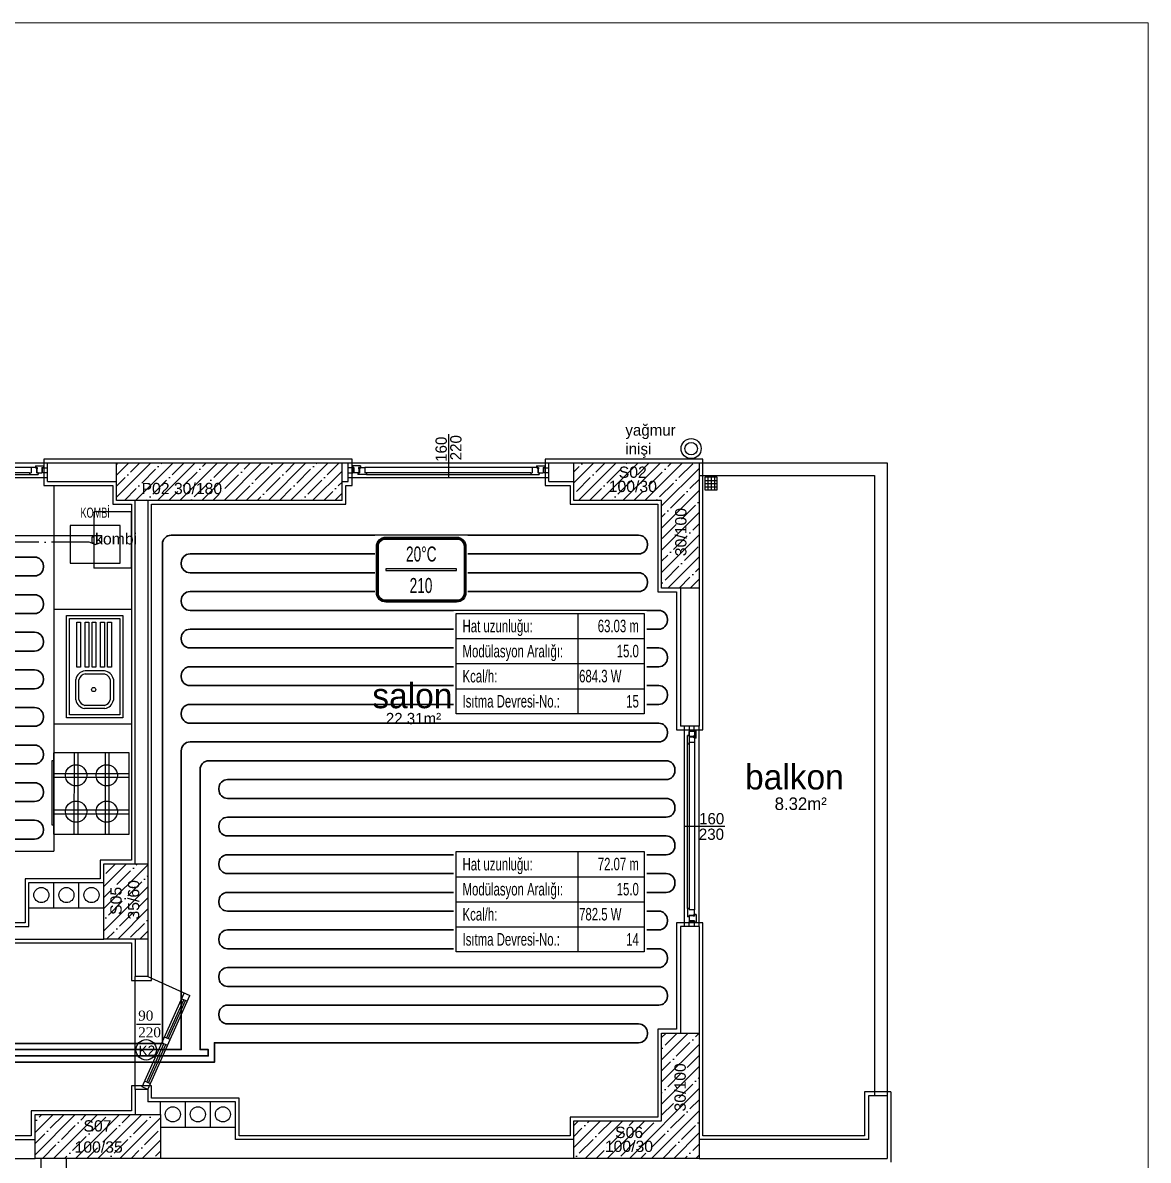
# Model space of a CAD drawing. Header units: centimetres. Extents: x 275281 to 287704, y -444050 to -441150.
# Drawn here: x 280520 to 281418, y -442057 to -441150 of the extents above; entities that cross this region are included whole.
import ezdxf
from ezdxf.enums import TextEntityAlignment as Align

# ---------------------------------------------------------------- set-up
doc = ezdxf.new("R2010")
doc.units = ezdxf.units.CM
doc.linetypes.add('ROTAS_ISITMA_DONUS', pattern=[40, 30, -5, 0, -5])
doc.layers.add('ANTED', color=144, linetype='CONTINUOUS', lineweight=0)
doc.layers.add('ROTAS-ISITMA-PEX', color=1, linetype='Continuous', lineweight=30)
for name, color, linetype in [('MKDU0', 50, 'CONTINUOUS'), ('ROTAS-ISITMA-CIHAZ', 2, 'Continuous'), ('ROTAS-ISITMA-DONUS-BORU', 30, 'ROTAS_ISITMA_DONUS'), ('ROTAS-ISITMA-ETIKET', 2, 'Continuous'), ('ROTAS-ISITMA-GIDIS-BORU', 10, 'Continuous'), ('ROTAS-ISITMA-MAHAL-ETIKET', 2, 'Continuous')]:
    doc.layers.add(name, color=color, linetype=linetype)
doc.styles.add('arial_1_18', font='arial.ttf', dxfattribs={"height": 0.2})
doc.styles.add('ROTAS-YAZI', font='arial.ttf')
pattern_1 = [(45, (257949.839, -437638.89), (-8.838835, 8.838835), []), (45, (257958.678, -437638.89), (-8.838835, 8.838835), [15.625, -3.125, 0, -3.125])]

# ---------------------------------------------------------------- blocks, each defined once
blk = doc.blocks.new('ROTAS-YI-MAHAL')
at = {"color": 2, "extrusion": (0, 0, -1)}
for points in [[(35.71, -18.44), (35.71, 18.44, 0.414214), (28.21, 25.94), (-28.21, 25.94, 0.414214), (-35.71, 18.44), (-35.71, -18.44, 0.414214), (-28.21, -25.94), (28.21, -25.94, 0.414214)], [(34.21, -18.44), (34.21, 18.44, 0.414214), (28.21, 24.44), (-28.21, 24.44, 0.414214), (-34.21, 18.44), (-34.21, -18.44, 0.414214), (-28.21, -24.44), (28.21, -24.44, 0.414214)]]:
    blk.add_lwpolyline(points, format="xyb", close=True, dxfattribs=at)
at = {"color": 4, "extrusion": (0, 0, -1)}
for points in [[(35.21, -18.44), (35.21, 18.44, 0.414214), (28.21, 25.44), (-28.21, 25.44, 0.414214), (-35.21, 18.44), (-35.21, -18.44, 0.414214), (-28.21, -25.44), (28.21, -25.44, 0.414214)], [(34.71, -18.44), (34.71, 18.44, 0.414214), (28.21, 24.94), (-28.21, 24.94, 0.414214), (-34.71, 18.44), (-34.71, -18.44, 0.414214), (-28.21, -24.94), (28.21, -24.94, 0.414214)]]:
    blk.add_lwpolyline(points, format="xyb", close=True, dxfattribs=at)
at = {"color": 2, "extrusion": (0, 0, -1)}
blk.add_lwpolyline([(28.21, -0.75), (-28.21, -0.75), (-28.21, 0.75), (28.21, 0.75)], close=True, dxfattribs=at)
at = {"color": 4, "style": 'ROTAS-YAZI', "width": 0.65}
blk.add_attdef('DERECE', (-12.12, 6.47), '', height=12, dxfattribs=at)
at = {"color": 2, "style": 'ROTAS-YAZI', "width": 0.65, "flags": 1}
for tag in ['ALAN', 'MAHAL']:
    blk.add_attdef(tag, (0, 0), '', height=5, dxfattribs=at)
at = {"color": 1, "style": 'ROTAS-YAZI', "width": 0.65}
blk.add_attdef('NO', (-9.26, -18.64), '', height=12, dxfattribs=at)
blk = doc.blocks.new('ROTAS-YI-ETIKET')
at = {"color": 2}
for p, q in [((96.87, 0), (96.87, -80)), ((0, -20), (150, -20)), ((0, -40), (150, -40)), ((0, -60), (150, -60))]:
    blk.add_line(p, q, dxfattribs=at)
at = {"color": 2, "extrusion": (0, 0, -1)}
blk.add_lwpolyline([(-150, 0), (-150, -80), (0, -80), (0, 0)], close=True, dxfattribs=at)
at = {"color": 2, "style": 'ROTAS-YAZI', "width": 0.65}
for s, p in [('Hat uzunluğu:', (5, -10)), ('Modülasyon Aralığı:', (5, -30)), ('Kcal/h:', (5, -50)), ('Isıtma Devresi-No.:', (5, -70))]:
    blk.add_text(s, height=10, dxfattribs=at).set_placement(p, align=Align.MIDDLE_LEFT)
at = {"color": 2, "style": 'ROTAS-YAZI', "width": 0.65, "flags": 1}
for tag in ['ALAN', 'NO', 'DERECE', 'BORU', 'MAHAL']:
    blk.add_attdef(tag, (0, 0), '', height=5, dxfattribs=at)
at = {"color": 2, "style": 'ROTAS-YAZI', "width": 0.65}
for tag, p in [('UZ', (145.7, -14.93)), ('AR', (145.7, -34.94)), ('NO1', (145.7, -75.02))]:
    blk.add_attdef(tag, text='', height=10, dxfattribs=at).set_placement(p, align=Align.RIGHT)
blk.add_attdef('YER', (98.01, -54.93), '', height=10, dxfattribs=at)

msp = doc.modelspace()

# ---------------------------------------------------------------- hatches: boundary and pattern name
at = {"layer": 'MKDU0', "ltscale": 0.03}
h = msp.add_hatch(dxfattribs=at)
h.set_pattern_fill('ANSI35', color=8, scale=50, style=0)
h.set_pattern_definition(pattern_1)
h.paths.add_polyline_path([(280774.7, -441500.76), (280594.7, -441500.76), (280594.7, -441530.76), (280774.7, -441530.76)])
h.paths.add_polyline_path([(280612.37, -441528.25), (280681.35, -441528.25), (280681.35, -441514.28), (280612.37, -441514.28)], flags=24)
h = msp.add_hatch(dxfattribs=at)
h.set_pattern_fill('ANSI35', color=8, scale=50, style=0)
h.set_pattern_definition(pattern_1)
h.paths.add_polyline_path([(281059.7, -441500.76), (280959.7, -441500.76), (280959.7, -441530.76), (281029.7, -441530.76), (281029.7, -441600.76), (281059.7, -441600.76)])
h.paths.add_polyline_path([(281052.02, -441577.6), (281052.02, -441534.49), (281038.05, -441534.49), (281038.05, -441577.6)], flags=24)
h.paths.add_polyline_path([(280985.19, -441526.57), (281028.3, -441526.57), (281028.3, -441512.6), (280985.19, -441512.6)], flags=24)
h.paths.add_polyline_path([(280993.2, -441515.23), (281020.23, -441515.23), (281020.23, -441501.27), (280993.2, -441501.27)], flags=24)
h = msp.add_hatch(dxfattribs=at)
h.set_pattern_fill('ANSI35', color=8, scale=50, style=0)
h.set_pattern_definition(pattern_1)
h.paths.add_polyline_path([(280619.7, -441820.76), (280584.7, -441820.76), (280584.7, -441880.76), (280619.7, -441880.76)])
h.paths.add_polyline_path([(280615.34, -441867.51), (280615.34, -441831.39), (280601.37, -441831.39), (280601.37, -441867.51)], flags=24)
h.paths.add_polyline_path([(280601.28, -441863.79), (280601.28, -441836.77), (280587.32, -441836.77), (280587.32, -441863.79)], flags=24)
h = msp.add_hatch(dxfattribs=at)
h.set_pattern_fill('ANSI35', color=8, scale=50, style=0)
h.set_pattern_definition(pattern_1)
h.paths.add_polyline_path([(281059.7, -441955.76), (281029.7, -441955.76), (281029.7, -442025.76), (280959.7, -442025.76), (280959.7, -442055.76), (281059.7, -442055.76)])
h.paths.add_polyline_path([(281051.46, -442020.64), (281051.46, -441977.53), (281037.49, -441977.53), (281037.49, -442020.64)], flags=24)
h.paths.add_polyline_path([(280982.12, -442053.16), (281025.23, -442053.16), (281025.23, -442039.19), (280982.12, -442039.19)], flags=24)
h.paths.add_polyline_path([(280990.27, -442042.03), (281017.3, -442042.03), (281017.3, -442028.07), (280990.27, -442028.07)], flags=24)
h = msp.add_hatch(dxfattribs=at)
h.set_pattern_fill('ANSI35', color=8, scale=50, style=0)
h.set_pattern_definition(pattern_1)
h.paths.add_polyline_path([(280629.7, -442020.76), (280529.7, -442020.76), (280529.7, -442055.76), (280629.7, -442055.76)])
h.paths.add_polyline_path([(280558.94, -442053.68), (280602.05, -442053.68), (280602.05, -442039.71), (280558.94, -442039.71)], flags=24)
h.paths.add_polyline_path([(280566.03, -442036.83), (280593.05, -442036.83), (280593.05, -442022.87), (280566.03, -442022.87)], flags=24)

# ---------------------------------------------------------------- linework, layer by layer
at = {"layer": 'ANTED'}
for p in [(275280.75, -441149.6), (281418.06, -444049.6)]:
    msp.add_line(p, (281418.06, -441149.6), dxfattribs=at)
at = {"layer": 'MKDU0', "color": 8, "ltscale": 0.03}
for p, q in [((280859.7, -441477.85), (280859.7, -441512.58)), ((280379.7, -441500.76), (280539.7, -441500.76)), ((280526.5, -441504.57), (280392.9, -441504.57)), ((280530.9, -441504.57), (280526.5, -441504.57)), ((280526.5, -441504.57), (280526.5, -441508.77)), ((280530, -441503.17), (280530, -441504.57)), ((280530, -441503.17), (280536.4, -441503.17)), ((280530, -441504.57), (280531.5, -441504.57)), ((280530.6, -441505.07), (280530.9, -441505.07)), ((280530.6, -441505.07), (280530.6, -441505.57)), ((280530.9, -441504.57), (280530.9, -441505.07)), ((280531.5, -441504.57), (280531.5, -441505.57)), ((280535.2, -441504.57), (280535.2, -441508.77)), ((280535.2, -441504.57), (280536.4, -441504.57)), ((280535.7, -441504.77), (280539.7, -441504.77)), ((280535.7, -441508.77), (280535.7, -441504.77)), ((280536.4, -441503.17), (280536.4, -441504.57)), ((280594.7, -441497.76), (280536.7, -441497.76)), ((280536.7, -441497.76), (280536.7, -441518.76)), ((280539.7, -441500.76), (280594.7, -441500.76)), ((280539.7, -441515.76), (280539.7, -441500.76)), ((280539.7, -441515.76), (280539.7, -441500.76)), ((280774.7, -441497.76), (280594.7, -441497.76)), ((280782.7, -441497.76), (280774.7, -441497.76)), ((280774.7, -441500.76), (280779.7, -441500.76)), ((280779.7, -441515.76), (280779.7, -441500.76)), ((280779.7, -441500.76), (280939.7, -441500.76)), ((280783.7, -441504.77), (280779.7, -441504.77)), ((280782.7, -441518.76), (280782.7, -441497.76)), ((280783, -441503.17), (280783, -441504.57)), ((280789.4, -441503.17), (280783, -441503.17)), ((280784.2, -441504.57), (280783, -441504.57)), ((280783.7, -441508.77), (280783.7, -441504.77)), ((280784.2, -441504.57), (280784.2, -441508.77)), ((280787.9, -441504.57), (280787.9, -441505.57)), ((280789.4, -441504.57), (280787.9, -441504.57)), ((280788.5, -441504.57), (280792.9, -441504.57)), ((280788.5, -441504.57), (280788.5, -441505.07)), ((280788.8, -441505.07), (280788.5, -441505.07)), ((280788.8, -441505.07), (280788.8, -441505.57)), ((280789.4, -441503.17), (280789.4, -441504.57)), ((280926.5, -441504.57), (280792.9, -441504.57)), ((280792.9, -441504.57), (280792.9, -441508.77)), ((280930.9, -441504.57), (280926.5, -441504.57)), ((280926.5, -441504.57), (280926.5, -441508.77)), ((280930, -441503.17), (280930, -441504.57)), ((280930, -441503.17), (280936.4, -441503.17)), ((280930, -441504.57), (280931.5, -441504.57)), ((280930.6, -441505.07), (280930.9, -441505.07)), ((280930.6, -441505.07), (280930.6, -441505.57)), ((280930.9, -441504.57), (280930.9, -441505.07)), ((280931.5, -441504.57), (280931.5, -441505.57)), ((280935.2, -441504.57), (280935.2, -441508.77)), ((280935.2, -441504.57), (280936.4, -441504.57)), ((280935.7, -441504.77), (280939.7, -441504.77)), ((280935.7, -441508.77), (280935.7, -441504.77)), ((280936.4, -441503.17), (280936.4, -441504.57)), ((280999.7, -441497.76), (280936.7, -441497.76)), ((280936.7, -441497.76), (280936.7, -441518.76)), ((280939.7, -441500.76), (280959.7, -441500.76)), ((280939.7, -441515.76), (280939.7, -441500.76)), ((281062.7, -441497.76), (280999.7, -441497.76)), ((281062.7, -441600.76), (281062.7, -441497.76)), ((280379.7, -441512.58), (280539.7, -441512.58)), ((280525.3, -441508.77), (280394.1, -441508.77)), ((280394.1, -441510.17), (280525.3, -441510.17)), ((280525.3, -441508.77), (280525.3, -441510.17)), ((280525.3, -441508.77), (280526.5, -441508.77)), ((280525.3, -441510.17), (280532.1, -441510.17)), ((280530.6, -441505.57), (280530.9, -441505.57)), ((280530.9, -441505.57), (280530.9, -441508.77)), ((280532.1, -441508.77), (280530.9, -441508.77)), ((280531.2, -441505.57), (280531.2, -441508.77)), ((280531.2, -441505.57), (280531.5, -441505.57)), ((280531.2, -441508.77), (280535.2, -441508.77)), ((280532.1, -441508.77), (280532.1, -441510.17)), ((280539.7, -441508.77), (280535.7, -441508.77)), ((280779.7, -441508.77), (280783.7, -441508.77)), ((280779.7, -441512.58), (280939.7, -441512.58)), ((280788.2, -441508.77), (280784.2, -441508.77)), ((280787.3, -441508.77), (280788.5, -441508.77)), ((280787.3, -441508.77), (280787.3, -441510.17)), ((280794.1, -441510.17), (280787.3, -441510.17)), ((280788.2, -441505.57), (280787.9, -441505.57)), ((280788.2, -441505.57), (280788.2, -441508.77)), ((280788.8, -441505.57), (280788.5, -441505.57)), ((280788.5, -441505.57), (280788.5, -441508.77)), ((280794.1, -441508.77), (280792.9, -441508.77)), ((280925.3, -441508.77), (280794.1, -441508.77)), ((280794.1, -441508.77), (280794.1, -441510.17)), ((280794.1, -441510.17), (280925.3, -441510.17)), ((280925.3, -441508.77), (280925.3, -441510.17)), ((280925.3, -441508.77), (280926.5, -441508.77)), ((280925.3, -441510.17), (280932.1, -441510.17)), ((280930.6, -441505.57), (280930.9, -441505.57)), ((280930.9, -441505.57), (280930.9, -441508.77)), ((280932.1, -441508.77), (280930.9, -441508.77)), ((280931.2, -441505.57), (280931.2, -441508.77)), ((280931.2, -441505.57), (280931.5, -441505.57)), ((280931.2, -441508.77), (280935.2, -441508.77)), ((280932.1, -441508.77), (280932.1, -441510.17)), ((280939.7, -441508.77), (280935.7, -441508.77)), ((281074.14, -441512.32), (281064.14, -441512.32)), ((281064.14, -441512.32), (281064.14, -441522.32)), ((281066.61, -441512.32), (281066.61, -441522.32)), ((281069.22, -441512.32), (281069.22, -441522.32)), ((281071.84, -441512.32), (281071.84, -441522.32)), ((281074.14, -441522.32), (281074.14, -441512.32)), ((280536.7, -441518.76), (280591.7, -441518.76)), ((280539.7, -441515.76), (280594.7, -441515.76)), ((280544.7, -441518.76), (280544.7, -441810.76)), ((280591.7, -441518.76), (280591.7, -441533.76)), ((280774.7, -441515.76), (280779.7, -441515.76)), ((280777.7, -441518.76), (280782.7, -441518.76)), ((280777.7, -441533.76), (280777.7, -441518.76)), ((280936.7, -441518.76), (280956.7, -441518.76)), ((280939.7, -441515.76), (280959.7, -441515.76)), ((280956.7, -441518.76), (280956.7, -441533.76)), ((281064.14, -441514.79), (281074.14, -441514.79)), ((281064.14, -441517.32), (281074.14, -441517.32)), ((281064.14, -441519.85), (281074.14, -441519.85)), ((281064.14, -441522.32), (281074.14, -441522.32)), ((280609.7, -441530.76), (280599.7, -441530.76)), ((280609.7, -441820.76), (280609.7, -441530.76)), ((280619.7, -441530.76), (280619.7, -441820.76)), ((280576.7, -441539.85), (280576.7, -441584.85)), ((280606.7, -441539.85), (280576.7, -441539.85)), ((280591.7, -441533.76), (280596.7, -441533.76)), ((280596.7, -441533.76), (280606.7, -441533.76)), ((280606.7, -441533.76), (280606.7, -441817.76)), ((280606.7, -441584.85), (280606.7, -441539.85)), ((280622.7, -441820.76), (280622.7, -441533.76)), ((280622.7, -441533.76), (280777.7, -441533.76)), ((280956.7, -441533.76), (281026.7, -441533.76)), ((281026.7, -441533.76), (281026.7, -441603.76)), ((280575.41, -441564.84), (280575.41, -441559.85)), ((280575.41, -441559.85), (280576.7, -441559.85)), ((280576.7, -441564.84), (280575.41, -441564.84)), ((280606.7, -441584.85), (280576.7, -441584.85)), ((281026.7, -441603.76), (281041.7, -441603.76)), ((281041.7, -441603.76), (281041.7, -441713.76)), ((281044.7, -441600.76), (281044.7, -441710.76)), ((281059.7, -441600.76), (281059.7, -441710.76)), ((281062.7, -441713.76), (281062.7, -441600.76)), ((280544.7, -441617.46), (280606.7, -441617.46)), ((280554.78, -441704.27), (280554.78, -441622.46)), ((280554.78, -441622.46), (280599.78, -441622.46)), ((280599.78, -441622.46), (280599.78, -441704.27)), ((280557.28, -441701.77), (280557.28, -441624.96)), ((280557.28, -441624.96), (280597.28, -441624.96)), ((280562.99, -441663.85), (280562.99, -441627.82)), ((280562.99, -441627.82), (280565.99, -441627.82)), ((280565.99, -441627.82), (280565.99, -441663.85)), ((280569.74, -441663.85), (280569.74, -441627.82)), ((280569.74, -441627.82), (280572.74, -441627.82)), ((280572.74, -441627.82), (280572.74, -441663.85)), ((280575.3, -441663.85), (280575.3, -441627.82)), ((280575.3, -441627.82), (280578.3, -441627.82)), ((280578.3, -441627.82), (280578.3, -441663.85)), ((280582.04, -441663.85), (280582.04, -441627.82)), ((280582.04, -441627.82), (280585.04, -441627.82)), ((280585.04, -441627.82), (280585.04, -441663.85)), ((280587.61, -441663.85), (280587.61, -441627.82)), ((280587.61, -441627.82), (280590.61, -441627.82)), ((280590.61, -441627.82), (280590.61, -441663.85)), ((280597.28, -441624.96), (280597.28, -441701.77)), ((280565.99, -441663.85), (280562.99, -441663.85)), ((280585.02, -441666.78), (280569.59, -441666.78)), ((280572.74, -441663.85), (280569.74, -441663.85)), ((280578.3, -441663.85), (280575.3, -441663.85)), ((280585.04, -441663.85), (280582.04, -441663.85)), ((280590.61, -441663.85), (280587.61, -441663.85)), ((280562.28, -441689.98), (280562.28, -441673.61)), ((280564.78, -441689.74), (280564.78, -441673.85)), ((280583.3, -441669.28), (280569.59, -441669.28)), ((280589.78, -441673.67), (280589.78, -441689.93)), ((280592.28, -441673.38), (280592.28, -441690.21)), ((280585.17, -441694.27), (280569.44, -441694.27)), ((280599.78, -441704.27), (280554.78, -441704.27)), ((280597.28, -441701.77), (280557.28, -441701.77)), ((280585.38, -441696.77), (280569.23, -441696.77)), ((280606.7, -441709.27), (280544.7, -441709.27)), ((281041.7, -441713.76), (281062.7, -441713.76)), ((281059.7, -441710.76), (281044.7, -441710.76)), ((281047.89, -441870.76), (281047.89, -441710.76)), ((281051.7, -441710.76), (281051.7, -441714.76)), ((281055.7, -441714.76), (281055.7, -441710.76)), ((281059.7, -441870.76), (281059.7, -441710.76)), ((281050.3, -441856.36), (281050.3, -441718.36)), ((281051.7, -441718.36), (281050.3, -441718.36)), ((281050.3, -441725.16), (281050.3, -441718.36)), ((281051.7, -441714.76), (281055.7, -441714.76)), ((281051.7, -441715.26), (281051.7, -441856.36)), ((281051.7, -441719.26), (281051.7, -441715.26)), ((281055.9, -441715.26), (281051.7, -441715.26)), ((281051.7, -441718.36), (281051.7, -441719.56)), ((281054.9, -441719.26), (281051.7, -441719.26)), ((281054.9, -441719.56), (281051.7, -441719.56)), ((281054.9, -441719.26), (281054.9, -441718.96)), ((281055.9, -441718.96), (281054.9, -441718.96)), ((281054.9, -441719.86), (281054.9, -441719.56)), ((281055.4, -441719.86), (281054.9, -441719.86)), ((281055.4, -441719.86), (281055.4, -441719.56)), ((281055.9, -441719.56), (281055.4, -441719.56)), ((281055.9, -441714.06), (281055.9, -441857.56)), ((281057.3, -441714.06), (281055.9, -441714.06)), ((281055.9, -441715.26), (281055.9, -441714.06)), ((281055.9, -441720.46), (281055.9, -441718.96)), ((281055.9, -441719.56), (281055.9, -441723.96)), ((281057.3, -441720.46), (281055.9, -441720.46)), ((281057.3, -441720.46), (281057.3, -441714.06)), ((280544.7, -441797.14), (280544.71, -441732.14)), ((280604.71, -441732.14), (280544.71, -441732.14)), ((280560.8, -441732.14), (280560.79, -441797.14)), ((280563.8, -441732.14), (280563.79, -441797.14)), ((280585.61, -441732.14), (280585.61, -441797.14)), ((280588.61, -441732.14), (280588.61, -441797.14)), ((280604.7, -441797.14), (280604.71, -441732.14)), ((281051.7, -441725.16), (281050.3, -441725.16)), ((281055.9, -441723.96), (281051.7, -441723.96)), ((281051.7, -441725.16), (281051.7, -441723.96)), ((280543.42, -441738.24), (280544.71, -441738.24)), ((280543.42, -441780), (280543.42, -441738.24)), ((280544.7, -441748.57), (280604.7, -441748.56)), ((280544.7, -441751.57), (280604.7, -441751.56)), ((280543.41, -441790), (280543.42, -441780)), ((280544.7, -441777.71), (280604.7, -441777.72)), ((280544.7, -441780.71), (280604.7, -441780.72)), ((280544.7, -441790), (280543.41, -441790)), ((281047.89, -441790.76), (281080.21, -441790.76)), ((281047.89, -441790.76), (281080.21, -441790.76)), ((280544.7, -441797.14), (280604.7, -441797.14)), ((280429.7, -441810.76), (280544.7, -441810.76)), ((280606.7, -441817.76), (280581.7, -441817.76)), ((280581.7, -441817.76), (280581.7, -441832.76)), ((280622.7, -441880.76), (280622.7, -441820.76)), ((280581.7, -441832.76), (280521.7, -441832.76)), ((280521.7, -441832.76), (280521.7, -441835.76)), ((280521.7, -441835.76), (280521.7, -441867.76)), ((280524.7, -441870.76), (280524.7, -441835.76)), ((280524.7, -441835.76), (280584.7, -441835.76)), ((280524.7, -441835.76), (280584.7, -441835.76)), ((280524.7, -441835.76), (280584.7, -441835.76)), ((280524.7, -441835.76), (280584.7, -441835.76)), ((280524.7, -441835.76), (280584.7, -441835.76)), ((280544.7, -441855.76), (280544.7, -441835.76)), ((280564.7, -441855.76), (280564.7, -441835.76)), ((280524.7, -441855.76), (280584.7, -441855.76)), ((281051.7, -441856.36), (281050.3, -441856.36)), ((281050.3, -441856.36), (281050.3, -441863.16)), ((281051.7, -441856.36), (281051.7, -441857.56)), ((281055.9, -441857.56), (281051.7, -441857.56)), ((281055.9, -441861.96), (281055.9, -441857.56)), ((280521.7, -441867.76), (280421.7, -441867.76)), ((281062.7, -441867.76), (281041.7, -441867.76)), ((281041.7, -441867.76), (281041.7, -441952.76)), ((281051.7, -441863.16), (281050.3, -441863.16)), ((281051.7, -441863.16), (281051.7, -441861.96)), ((281054.9, -441861.96), (281051.7, -441861.96)), ((281051.7, -441862.26), (281051.7, -441866.26)), ((281054.9, -441862.26), (281051.7, -441862.26)), ((281055.9, -441866.26), (281051.7, -441866.26)), ((281051.7, -441870.76), (281051.7, -441866.76)), ((281051.7, -441866.76), (281055.7, -441866.76)), ((281055.4, -441861.66), (281054.9, -441861.66)), ((281054.9, -441861.66), (281054.9, -441861.96)), ((281054.9, -441862.26), (281054.9, -441862.56)), ((281055.9, -441862.56), (281054.9, -441862.56)), ((281055.4, -441861.66), (281055.4, -441861.96)), ((281055.9, -441861.96), (281055.4, -441861.96)), ((281055.7, -441866.76), (281055.7, -441870.76)), ((281057.3, -441861.06), (281055.9, -441861.06)), ((281055.9, -441861.06), (281055.9, -441862.56)), ((281055.9, -441866.26), (281055.9, -441867.46)), ((281057.3, -441867.46), (281055.9, -441867.46)), ((281057.3, -441861.06), (281057.3, -441867.46)), ((281062.7, -441955.76), (281062.7, -441867.76)), ((280424.7, -441870.76), (280524.7, -441870.76)), ((281044.7, -441870.76), (281044.7, -441955.76)), ((281059.7, -441870.76), (281044.7, -441870.76)), ((281059.7, -441870.76), (281059.7, -441955.76)), ((280421.7, -441883.76), (280581.7, -441883.76)), ((280424.7, -441880.76), (280584.7, -441880.76)), ((280581.7, -441883.76), (280606.7, -441883.76)), ((280606.7, -441883.76), (280606.7, -441913.76)), ((280609.7, -441880.76), (280609.7, -441910.76)), ((280619.7, -441880.76), (280619.7, -441910.76)), ((280622.7, -441913.76), (280622.7, -441880.76)), ((280619.7, -441910.76), (280609.7, -441910.76)), ((280609.7, -442000.76), (280609.7, -441910.76)), ((280619.7, -441910.76), (280653.35, -441925.88)), ((280606.7, -441913.76), (280622.7, -441913.76)), ((280615.14, -441998.71), (280648.79, -441923.83)), ((280619.7, -442000.76), (280653.35, -441925.88)), ((280634.63, -441959.73), (280648.38, -441929.13)), ((280636.07, -441960.38), (280649.82, -441929.78)), ((280646.74, -441928.39), (280651.3, -441930.44)), ((280629.92, -441948.91), (280610.6, -441948.91)), ((280637.55, -441961.04), (280632.99, -441958.99)), ((281041.7, -441952.76), (281026.7, -441952.76)), ((281026.7, -441952.76), (281026.7, -442022.76)), ((281062.7, -442037.76), (281062.7, -441955.76)), ((280618.83, -441994.89), (280632.58, -441964.29)), ((280620.27, -441995.54), (280634.02, -441964.94)), ((280635.5, -441965.6), (280630.94, -441963.55)), ((280621.75, -441996.2), (280617.19, -441994.15)), ((280622.7, -441997.76), (280606.7, -441997.76)), ((280606.7, -441997.76), (280606.7, -442017.76)), ((280609.7, -442000.76), (280609.7, -442020.76)), ((280619.7, -442000.76), (280609.7, -442000.76)), ((280619.7, -442000.76), (280615.14, -441998.71)), ((280619.7, -442000.76), (280619.7, -442010.76)), ((280622.7, -442007.76), (280622.7, -441997.76)), ((281212.7, -442002.76), (281191.7, -442002.76)), ((281191.7, -442002.76), (281191.7, -442037.76)), ((281212.7, -442002.76), (281212.7, -442058.76)), ((280689.7, -442010.76), (280619.7, -442010.76)), ((280692.7, -442007.76), (280622.7, -442007.76)), ((280629.7, -442020.76), (280629.7, -442010.76)), ((280649.7, -442030.76), (280649.7, -442010.76)), ((280669.7, -442030.76), (280669.7, -442010.76)), ((280689.7, -442040.76), (280689.7, -442010.76)), ((280689.7, -442030.76), (280689.7, -442010.76)), ((280689.7, -442030.76), (280689.7, -442010.76)), ((280692.7, -442037.76), (280692.7, -442007.76)), ((281209.7, -442005.76), (281194.7, -442005.76)), ((281194.7, -442005.76), (281194.7, -442040.76)), ((281209.7, -442005.76), (281209.7, -442055.76)), ((280606.7, -442017.76), (280526.7, -442017.76)), ((280526.7, -442017.76), (280526.7, -442037.76)), ((280629.7, -442030.76), (280689.7, -442030.76)), ((281026.7, -442022.76), (280956.7, -442022.76)), ((280956.7, -442022.76), (280956.7, -442037.76)), ((280526.7, -442037.76), (280456.7, -442037.76)), ((280459.7, -442040.76), (280529.7, -442040.76)), ((280959.7, -442040.76), (280689.7, -442040.76)), ((280956.7, -442037.76), (280692.7, -442037.76)), ((281194.7, -442040.76), (281059.7, -442040.76)), ((281191.7, -442037.76), (281062.7, -442037.76)), ((280459.7, -442055.76), (280529.7, -442055.76)), ((280534.7, -442065.76), (280534.7, -442055.76)), ((280554.7, -442065.76), (280554.7, -442055.76)), ((280959.7, -442055.76), (280629.7, -442055.76))]:
    msp.add_line(p, q, dxfattribs=at)
for points in [[(280774.7, -441530.76), (280594.7, -441530.76), (280594.7, -441500.76)], [(280594.7, -441500.76), (280774.7, -441500.76)], [(280774.7, -441530.76), (280774.7, -441500.76)], [(280959.7, -441500.76), (281059.7, -441500.76)], [(280959.7, -441530.76), (280959.7, -441500.76)], [(281059.7, -441500.76), (281209.7, -441500.76)], [(281059.7, -441500.76), (281059.7, -441600.76)], [(281209.7, -441500.76), (281209.7, -442005.76)], [(281059.7, -441510.76), (281199.7, -441510.76)], [(281199.7, -441510.76), (281199.7, -442005.76)], [(281029.7, -441530.76), (280959.7, -441530.76)], [(281029.7, -441600.76), (281029.7, -441530.76)], [(281059.7, -441600.76), (281029.7, -441600.76)], [(280584.7, -441880.76), (280584.7, -441820.76)], [(280584.7, -441820.76), (280619.7, -441820.76)], [(280619.7, -441820.76), (280619.7, -441880.76)], [(280619.7, -441880.76), (280584.7, -441880.76)], [(281029.7, -442025.76), (281029.7, -441955.76)], [(281029.7, -441955.76), (281059.7, -441955.76)], [(281059.7, -441955.76), (281059.7, -442055.76)], [(280529.7, -442020.76), (280629.7, -442020.76)], [(280529.7, -442055.76), (280529.7, -442020.76)], [(280629.7, -442020.76), (280629.7, -442055.76)], [(280959.7, -442025.76), (281029.7, -442025.76)], [(280959.7, -442055.76), (280959.7, -442025.76)], [(280629.7, -442055.76), (280529.7, -442055.76)], [(281059.7, -442055.76), (280959.7, -442055.76)], [(281059.7, -442055.76), (281209.7, -442055.76)]]:
    msp.add_lwpolyline(points, dxfattribs=at)
for centre, radius in [((281053.27, -441489.42), 8), ((281053.27, -441489.42), 5), ((280576.51, -441681.66), 1.68), ((280562.48, -441750.14), 8.48), ((280586.93, -441750.14), 8.48), ((280562.48, -441779.14), 8.48), ((280586.93, -441779.14), 8.48), ((280534.76, -441845.65), 6.03), ((280554.76, -441845.65), 6.03), ((280574.76, -441845.65), 6.03), ((280618.4, -441969.16), 8.14), ((280639.64, -442020.65), 6.03), ((280659.64, -442020.65), 6.03), ((280679.64, -442020.65), 6.03)]:
    msp.add_circle(centre, radius, dxfattribs=at)
for centre, radius, start, end in [((280570.52, -441675.1), 8.38, 96.41545, 169.7181), ((280584.08, -441675.1), 8.38, 11.85798, 83.58455), ((280570.52, -441675.1), 5.88, 96.41545, 167.71817), ((280584.08, -441675.1), 5.88, 14.16716, 97.66063), ((280570.52, -441688.49), 8.38, 190.2819, 261.08681), ((280570.52, -441688.49), 5.88, 192.28183, 259.35464), ((280584.08, -441688.49), 5.88, 280.64536, 345.83284), ((280584.08, -441688.49), 8.38, 278.91319, 348.14202)]:
    msp.add_arc(centre, radius, start, end, dxfattribs=at)
at = {"layer": 'ROTAS-ISITMA-CIHAZ'}
msp.add_lwpolyline([(280557.68, -441580.9), (280597.68, -441580.9), (280597.68, -441550.9), (280557.68, -441550.9)], close=True, dxfattribs=at)
at = {"layer": 'ROTAS-ISITMA-DONUS-BORU'}
msp.add_lwpolyline([(280577.68, -441565.9), (280572.88, -441564), (280337.88, -441564), (280337.88, -441919), (280252.88, -441919), (280252.88, -441894)], dxfattribs=at)
at = {"layer": 'ROTAS-ISITMA-GIDIS-BORU'}
msp.add_lwpolyline([(280577.68, -441565.9), (280582.88, -441564), (280582.88, -441559), (280332.88, -441559), (280332.88, -441914), (280257.88, -441914), (280257.88, -441894)], dxfattribs=at)
at = {"layer": 'ROTAS-ISITMA-PEX'}
for points in [[(280237.88, -441964), (280631.38, -441964), (280631.38, -441963.5), (280631.38, -441565.5, -0.414214), (280638.38, -441558.5), (281011.38, -441558.5, -0.414214), (281018.38, -441565.5), (281018.38, -441566.5, -0.414214), (281011.38, -441573.5), (280653.38, -441573.5, 0.414214), (280646.38, -441580.5), (280646.38, -441581.5, 0.414214), (280653.38, -441588.5), (281011.38, -441588.5, -0.414214), (281018.38, -441595.5), (281018.38, -441596.5, -0.414214), (281011.38, -441603.5), (280653.38, -441603.5, 0.414214), (280646.38, -441610.5), (280646.38, -441611.5, 0.414214), (280653.38, -441618.5), (281027.38, -441618.5, -0.414214), (281034.38, -441625.5), (281034.38, -441626.5, -0.414214), (281027.38, -441633.5), (280653.38, -441633.5, 0.414214), (280646.38, -441640.5), (280646.38, -441641.5, 0.414214), (280653.38, -441648.5), (281027.38, -441648.5, -0.414214), (281034.38, -441655.5), (281034.38, -441656.5, -0.414214), (281027.38, -441663.5), (280653.38, -441663.5, 0.414214), (280646.38, -441670.5), (280646.38, -441671.5, 0.414214), (280653.38, -441678.5), (281027.38, -441678.5, -0.414214), (281034.38, -441685.5), (281034.38, -441686.5, -0.414214), (281027.38, -441693.5), (280653.38, -441693.5, 0.414214), (280646.38, -441700.5), (280646.38, -441701.5, 0.414214), (280653.38, -441708.5), (281027.38, -441708.5, -0.414214), (281034.38, -441715.5), (281034.38, -441716.5, -0.414214), (281027.38, -441723.5), (280653.38, -441723.5, 0.414214), (280646.38, -441730.5), (280646.38, -441963.5), (280646.38, -441969), (280232.88, -441969)], [(280403.38, -441576), (280529.38, -441576, -0.414214), (280536.38, -441583), (280536.38, -441584, -0.414214), (280529.38, -441591), (280418.38, -441591, 0.414214)], [(280418.38, -441606), (280529.38, -441606, -0.414214), (280536.38, -441613), (280536.38, -441614, -0.414214), (280529.38, -441621), (280418.38, -441621, 0.414214)], [(280418.38, -441636), (280529.38, -441636, -0.414214), (280536.38, -441643), (280536.38, -441644, -0.414214), (280529.38, -441651), (280370.38, -441651, 0.414214)], [(280370.38, -441666), (280529.38, -441666, -0.414214), (280536.38, -441673), (280536.38, -441674, -0.414214), (280529.38, -441681), (280370.38, -441681, 0.414214)], [(280370.38, -441696), (280529.38, -441696, -0.414214), (280536.38, -441703), (280536.38, -441704, -0.414214), (280529.38, -441711), (280370.38, -441711, 0.414214)], [(280370.38, -441726), (280529.38, -441726, -0.414214), (280536.38, -441733), (280536.38, -441734, -0.414214), (280529.38, -441741), (280370.38, -441741, 0.414214)], [(280227.88, -441974), (280667.88, -441974), (280667.88, -441969), (280661.38, -441969), (280661.38, -441963.5), (280661.38, -441745.5, -0.414214), (280668.38, -441738.5), (281033.38, -441738.5, -0.414214), (281040.38, -441745.5), (281040.38, -441746.5, -0.414214), (281033.38, -441753.5), (280683.38, -441753.5, 0.414214), (280676.38, -441760.5), (280676.38, -441761.5, 0.414214), (280683.38, -441768.5), (281033.38, -441768.5, -0.414214), (281040.38, -441775.5), (281040.38, -441776.5, -0.414214), (281033.38, -441783.5), (280683.38, -441783.5, 0.414214), (280676.38, -441790.5), (280676.38, -441791.5, 0.414214), (280683.38, -441798.5), (281033.38, -441798.5, -0.414214), (281040.38, -441805.5), (281040.38, -441806.5, -0.414214), (281033.38, -441813.5), (280683.38, -441813.5, 0.414214), (280676.38, -441820.5), (280676.38, -441821.5, 0.414214), (280683.38, -441828.5), (281033.38, -441828.5, -0.414214), (281040.38, -441835.5), (281040.38, -441836.5, -0.414214), (281033.38, -441843.5), (280683.38, -441843.5, 0.414214), (280676.38, -441850.5), (280676.38, -441851.5, 0.414214), (280683.38, -441858.5), (281027.38, -441858.5, -0.414214), (281034.38, -441865.5), (281034.38, -441866.5, -0.414214), (281027.38, -441873.5), (280683.38, -441873.5, 0.414214), (280676.38, -441880.5), (280676.38, -441881.5, 0.414214), (280683.38, -441888.5), (281027.38, -441888.5, -0.414214), (281034.38, -441895.5), (281034.38, -441896.5, -0.414214), (281027.38, -441903.5), (280683.38, -441903.5, 0.414214), (280676.38, -441910.5), (280676.38, -441911.5, 0.414214), (280683.38, -441918.5), (281027.38, -441918.5, -0.414214), (281034.38, -441925.5), (281034.38, -441926.5, -0.414214), (281027.38, -441933.5), (280683.38, -441933.5, 0.414214), (280676.38, -441940.5), (280676.38, -441941.5, 0.414214), (280683.38, -441948.5), (281011.38, -441948.5, -0.414214), (281018.38, -441955.5), (281018.38, -441956.5, -0.414214), (281011.38, -441963.5), (280676.38, -441963.5), (280672.88, -441963.5), (280672.88, -441979), (280222.88, -441979)], [(280370.38, -441756), (280529.38, -441756, -0.414214), (280536.38, -441763), (280536.38, -441764, -0.414214), (280529.38, -441771), (280370.38, -441771, 0.414214)], [(280370.38, -441786), (280529.38, -441786, -0.414214), (280536.38, -441793), (280536.38, -441794, -0.414214), (280529.38, -441801), (280370.38, -441801, 0.414214)]]:
    msp.add_lwpolyline(points, format="xyb", dxfattribs=at)

# ---------------------------------------------------------------- texts
at = {"layer": 'MKDU0', "color": 8, "ltscale": 0.03}
for s, p in [('160', (280858.31, -441499.98)), ('220', (280870, -441498.72))]:
    msp.add_text(s, height=9, rotation=90, dxfattribs=at).set_placement(p)
at = {"layer": 'MKDU0', "color": 8, "ltscale": 0.03, "style": 'arial_1_18'}
for s, p in [('S02', (280995.53, -441512.75)), ('P02 30/180', (280614.7, -441525.76)), ('100/30', (280987.52, -441524.08)), ('kombi', (280577.63, -441565.9)), ('S07', (280568.35, -442034.35)), ('S06', (280992.6, -442039.55)), ('100/35', (280561.26, -442051.2)), ('100/30', (280984.45, -442050.67))]:
    msp.add_text(s, height=9, dxfattribs=at).set_placement(p)
for s, p in [('30/100', (281049.53, -441575.27)), ('S05', (280598.8, -441861.47)), ('35/60', (280612.85, -441865.18)), ('30/100', (281048.98, -442018.32))]:
    msp.add_text(s, height=9, rotation=90, dxfattribs=at).set_placement(p)
at = {"layer": 'MKDU0', "color": 8, "ltscale": 0.03}
for s, p in [('160', (281059.62, -441789.21)), ('230', (281059.44, -441801.62))]:
    msp.add_text(s, height=9, dxfattribs=at).set_placement(p)
for s, width, insert, char_height, attachment_point in [('yağmur\\Pinişi', 115.95, (281000.81, -441496.87), 9, 7), ('salon', 237.6489, (280862.79, -441676.56), 20, 3), ('22.31m²', 64.7169, (280809.64, -441700.29), 9, 1), ('balkon', 237.6489, (281175.1, -441741.41), 20, 3), ('8.32m²', 64.7169, (281161.55, -441767.77), 10, 3)]:
    msp.add_mtext_dynamic_manual_height_columns(s, width=width, gutter_width=45, heights=[0], dxfattribs=dict(at, insert=insert, char_height=char_height, attachment_point=attachment_point))
at = {"layer": 'MKDU0', "color": 8, "ltscale": 0.03, "char_height": 8, "attachment_point": 1}
for s, insert, width in [('{\\fTimes New Roman|b0|i0|c162|p18;90\\P220}', (280612.05, -441937.84), 23.5115), ('K2', (280612.45, -441965.76), 23.8917)]:
    msp.add_mtext(s, dxfattribs=dict(at, insert=insert, width=width))
at = {"layer": 'ROTAS-ISITMA-CIHAZ', "color": 2, "style": 'ROTAS-YAZI', "width": 0.65}
msp.add_text('KOMBİ', height=8, dxfattribs=at).set_placement((280577.68, -441546.9), align=Align.BOTTOM_CENTER)

# ---------------------------------------------------------------- next in the draw order: wipeouts: each hides what was drawn before it
for points in [[(280800.88, -441613), (280874.88, -441613), (280874.88, -441559), (280800.88, -441559)], [(280863.87, -441703), (281017.87, -441703), (281017.87, -441619), (280863.87, -441619)], [(280863.87, -441893), (281017.87, -441893), (281017.87, -441809), (280863.87, -441809)]]:
    msp.add_wipeout(points)

# ---------------------------------------------------------------- next in the draw order: block references
at = {"layer": 'ROTAS-ISITMA-ETIKET'}
for p, values in [((280865.87, -441621), {'UZ': '63.03 m', 'AR': '15.0', 'NO1': '15', 'YER': '684.3 W'}), ((280865.87, -441811), {'UZ': '72.07 m', 'AR': '15.0', 'NO1': '14', 'YER': '782.5 W'})]:
    msp.add_blockref('ROTAS-YI-ETIKET', p, dxfattribs=at).add_auto_attribs(values)
at = {"layer": 'ROTAS-ISITMA-MAHAL-ETIKET'}
msp.add_blockref('ROTAS-YI-MAHAL', (280837.88, -441586), dxfattribs=at).add_auto_attribs({'DERECE': '20%%DC', 'NO': '210'})

doc.saveas('drawing.dxf')
